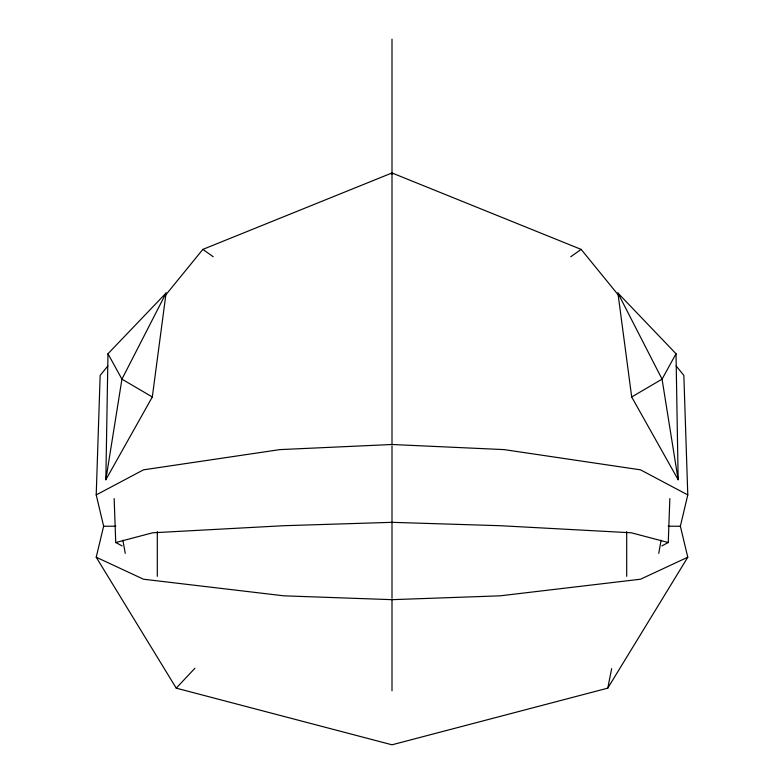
<?xml version="1.0" encoding="UTF-8"?>
<svg xmlns="http://www.w3.org/2000/svg" width="784" height="784" viewBox="0 0 784 784"><rect width="100%" height="100%" fill="white"/><g stroke="black" fill="none" stroke-linecap="round" stroke-linejoin="round"><path stroke-width="1.18" d="M618.978 295.813L581.14 249.39L392 172.96L392 444.499L279.947 449.604L143.492 469.832L96.216 494.92L103.635 526.221L96.216 557.218L176.224 688.146L392 744.8L607.776 688.146L687.784 557.218L680.365 526.221L687.784 494.92L683.844 375.409L676.122 365.932M105.84 479.739L107.976 353.751L166.081 293.03L152.312 396.978L105.84 479.739L121.941 379.152L166.081 293.03M96.216 494.92L100.156 375.409L107.878 365.932M661.882 545.899L668.262 542.538L669.84 498.585M658.756 553.367L661.108 540.225M607.776 688.146L611.657 668.654M676.024 353.751L662.059 379.152L631.688 396.978L678.16 479.739L676.024 353.751L617.919 293.03L631.688 396.978M165.022 295.813L202.86 249.39L392 172.96M176.224 688.146L194.932 668.242M570.781 256.75L581.14 249.39M687.784 557.218L640.508 579.219L500.084 595.83L392 599.662L283.916 595.83L143.492 579.219L96.216 557.218M114.16 498.585L115.738 542.538L152.684 532.787L283.916 525.701L392 522.33L500.084 525.701L631.316 532.787L668.262 542.538M103.635 526.221L115.846 526.221M668.154 526.221L680.365 526.221M392 444.499L504.053 449.604L640.508 469.832L687.784 494.92M115.738 542.538L122.118 545.899M152.312 396.978L121.941 379.152L107.976 353.751M202.86 249.39L213.219 256.75M617.919 293.03L662.059 379.152L678.16 479.739M122.892 540.225L125.244 553.367M626.69 531.552L626.69 576.309M392 39.2L392 174.185M392 445.88L392 598.319M392 599.662L392 690.792M157.31 531.552L157.31 576.309"/></g></svg>
